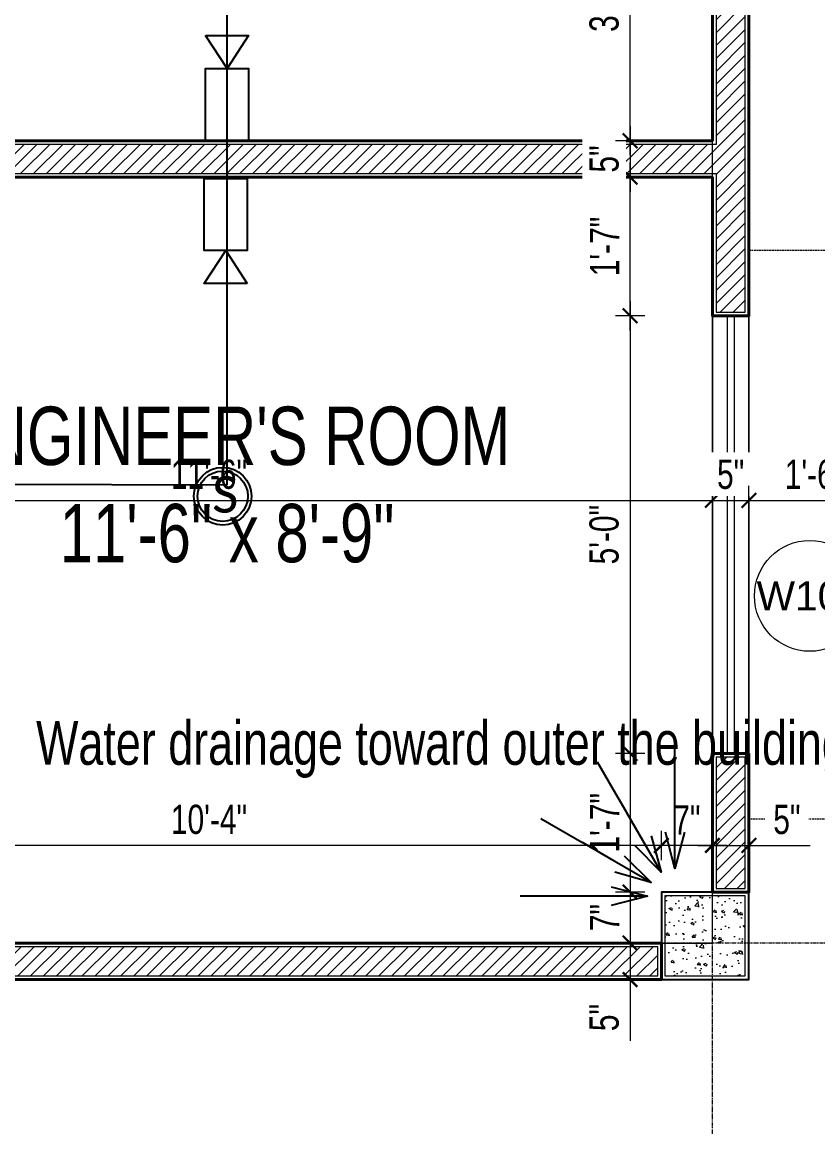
# Model space of a CAD drawing. Header units: inches. Extents: x 735 to 7643, y 526 to 1733.
# Drawn here: x 6969.6 to 7078.7, y 952.9 to 1105.3 of the extents above; entities that cross this region are included whole.
import ezdxf
from ezdxf.enums import TextEntityAlignment as Align

# ---------------------------------------------------------------- set-up
doc = ezdxf.new("R2010")
doc.units = ezdxf.units.IN
doc.header["$MEASUREMENT"] = 0
doc.linetypes.add('DASH', pattern=[0.35, 0.25, -0.1])
doc.linetypes.add('PHANTOMX2', pattern=[5, 2.5, -0.5, 0.5, -0.5, 0.5, -0.5])
for name, color, linetype in [('COLLUM', 1, 'Continuous'), ('FREE-TEXT', 7, 'Continuous'), ('horn & strobe', 1, 'Continuous'), ('smoke detector', 1, 'Continuous'), ('zone wiring', 5, 'Continuous')]:
    doc.layers.add(name, color=color, linetype=linetype)
for name, color, linetype, lineweight in [('dim-8', 18, 'Continuous', 15), ('Dimension', 22, 'Continuous', 13), ('Glass', 5, 'Continuous', 9), ('grid', 9, 'Continuous', 13), ('HACTH', 8, 'Continuous', 9), ('I-DOOR-IDEN-N', 7, 'Continuous', 15), ('Parapet', 6, 'Continuous', 15), ('Plaster Line', 5, 'Continuous', 15), ('R_Marker', 4, 'Continuous', 13), ('Sunshed', 5, 'Continuous', 15), ('Text-02', 253, 'Continuous', 15), ('wall 05', 3, 'Continuous', 40), ('WINDOW', 140, 'Continuous', 9)]:
    doc.layers.add(name, color=color, linetype=linetype, lineweight=lineweight)
doc.styles.add('Arial', font='arial.ttf')
doc.styles.get("Standard").update_dxf_attribs({"font": 'isocp3.shx'})
doc.styles.add('Swiss721', font='swisscl.ttf')
doc.dimstyles.new('dim-12', dxfattribs={"dimtxt": 10, "dimasz": 3, "dimexe": 3, "dimexo": 3, "dimgap": 0.09, "dimtad": 0, "dimdec": 0, "dimzin": 3, "dimdsep": 46, "dimlunit": 4, "dimtxsty": 'Standard', "dimblk": 'OBLIQUE', "dimblk1": 'DOT', "dimblk2": 'OBLIQUE', "dimcen": 0.09, "dimaunit": 1, "dimadec": 0, "dimazin": 0, "dimtfac": 0.5, "dimtdec": 0, "dimtix": 1, "dimtmove": 1, "dimatfit": 0, "dimldrblk": 'OBLIQUE', "dimfxl": 1, "dimtvp": 1, "dimtolj": 1, "dimtzin": 0, "dimarcsym": 0})
doc.dimstyles.new('DIM08', dxfattribs={"dimtxt": 8, "dimasz": 4, "dimexe": 4, "dimexo": 0, "dimgap": 3, "dimtad": 1, "dimdec": 1, "dimzin": 3, "dimdsep": 46, "dimlunit": 4, "dimtxsty": 'Swiss721', "dimblk": 'ARCHTICK', "dimcen": 0, "dimdle": 4, "dimclrd": 256, "dimclre": 256, "dimclrt": 256, "dimadec": 0, "dimazin": 0, "dimtfac": 1, "dimtdec": 1, "dimtofl": 0, "dimtmove": 0, "dimatfit": 3, "dimldrblk": 'ARCHTICK', "dimfxl": 4, "dimfxlon": 1, "dimtfill": 1, "dimtolj": 1, "dimtzin": 0, "dimlwd": 9, "dimlwe": 9, "dimarcsym": 0})
pattern_1 = [(45, (-133166.8189, -170516.1327), (-0.8838834765, 0.8838834765), [])]

# ---------------------------------------------------------------- blocks, each defined once
blk = doc.blocks.new('_ArchTick')
at = {"color": 0, "linetype": 'ByBlock', "const_width": 0.15}
blk.add_lwpolyline([(-0.5, -0.5), (0.5, 0.5)], dxfattribs=at)
blk = doc.blocks.new('*D296')
at = {"layer": 'Defpoints', "color": 0, "transparency": 16777216}
for p in [(7064.23, 1065.08), (7052.95, 1005.08), (7064.23, 1005.08)]:
    blk.add_point(p, dxfattribs=at)
at = {"layer": 'Dimension', "lineweight": 9, "transparency": 16777216}
for p, q in [((7052.95, 1067.08), (7052.95, 1003.08)), ((7054.95, 1065.08), (7050.95, 1065.08)), ((7054.95, 1005.08), (7050.95, 1005.08))]:
    blk.add_line(p, q, dxfattribs=at)
at = {"layer": 'Dimension', "lineweight": 9, "transparency": 16777216, "xscale": 2, "yscale": 2, "zscale": 2}
for p, rotation in [((7052.95, 1065.08), 90), ((7052.95, 1005.08), 270)]:
    blk.add_blockref('_ArchTick', p, dxfattribs=dict(at, rotation=rotation))
at = {"layer": 'Dimension', "transparency": 16777216, "insert": (7049.4, 1035.08), "char_height": 4, "attachment_point": 5, "rotation": 90, "style": 'Swiss721', "bg_fill": 3, "box_fill_scale": 1.25, "bg_fill_color": 256, "bg_fill_true_color": 13158600, "bg_fill_transparency": 0}
blk.add_mtext('\\A1;5\'-0"', dxfattribs=at)
blk = doc.blocks.new('*D297')
at = {"layer": 'Defpoints', "color": 0, "transparency": 16777216}
for p in [(7064.23, 1005.08), (7052.95, 986.08), (7062.28, 986.08)]:
    blk.add_point(p, dxfattribs=at)
at = {"layer": 'Dimension', "lineweight": 9, "transparency": 16777216}
for p, q in [((7052.95, 1007.08), (7052.95, 984.08)), ((7054.95, 1005.08), (7050.95, 1005.08)), ((7054.95, 986.08), (7050.95, 986.08))]:
    blk.add_line(p, q, dxfattribs=at)
at = {"layer": 'Dimension', "lineweight": 9, "transparency": 16777216, "xscale": 2, "yscale": 2, "zscale": 2}
for p, rotation in [((7052.95, 1005.08), 90), ((7052.95, 986.08), 270)]:
    blk.add_blockref('_ArchTick', p, dxfattribs=dict(at, rotation=rotation))
at = {"layer": 'Dimension', "transparency": 16777216, "insert": (7049.45, 995.58), "char_height": 4, "attachment_point": 5, "rotation": 90, "style": 'Swiss721', "bg_fill": 3, "box_fill_scale": 1.25, "bg_fill_color": 256, "bg_fill_true_color": 13158600, "bg_fill_transparency": 0}
blk.add_mtext('\\A1;1\'-7"', dxfattribs=at)
blk = doc.blocks.new('*D298')
at = {"layer": 'Defpoints', "color": 0, "transparency": 16777216}
for p in [(7062.28, 986.08), (7057.23, 979.08)]:
    blk.add_point(p, dxfattribs=at)
at = {"layer": 'Dimension', "lineweight": 9, "transparency": 16777216}
for p, q in [((7052.95, 988.08), (7052.95, 977.08)), ((7054.95, 986.08), (7050.95, 986.08)), ((7054.95, 979.08), (7050.95, 979.08))]:
    blk.add_line(p, q, dxfattribs=at)
at = {"layer": 'Dimension', "lineweight": 9, "transparency": 16777216, "xscale": 2, "yscale": 2, "zscale": 2}
for p, rotation in [((7052.95, 986.08), 90), ((7052.95, 979.08), 270)]:
    blk.add_blockref('_ArchTick', p, dxfattribs=dict(at, rotation=rotation))
at = {"layer": 'Dimension', "transparency": 16777216, "insert": (7049.45, 982.58), "char_height": 4, "attachment_point": 5, "rotation": 90, "style": 'Swiss721', "bg_fill": 3, "box_fill_scale": 1.25, "bg_fill_color": 256, "bg_fill_true_color": 13158600, "bg_fill_transparency": 0}
blk.add_mtext('\\A1;7"', dxfattribs=at)
at = {"layer": 'Defpoints', "color": 0, "transparency": 16777216}
blk.add_point((7052.95, 979.08), dxfattribs=at)
blk = doc.blocks.new('*D299')
at = {"layer": 'Defpoints', "color": 0, "transparency": 16777216}
for p in [(7057.23, 979.08), (7052.95, 974.08), (7058.62, 974.08)]:
    blk.add_point(p, dxfattribs=at)
at = {"layer": 'Dimension', "lineweight": 9, "transparency": 16777216}
for p, q in [((7052.95, 981.08), (7052.95, 974.08)), ((7054.95, 979.08), (7050.95, 979.08)), ((7054.95, 974.08), (7050.95, 974.08)), ((7052.95, 974.08), (7052.95, 965.67))]:
    blk.add_line(p, q, dxfattribs=at)
at = {"layer": 'Dimension', "lineweight": 9, "transparency": 16777216, "xscale": 2, "yscale": 2, "zscale": 2}
for p, rotation in [((7052.95, 979.08), 90), ((7052.95, 974.08), 270)]:
    blk.add_blockref('_ArchTick', p, dxfattribs=dict(at, rotation=rotation))
at = {"layer": 'Dimension', "transparency": 16777216, "insert": (7049.41, 968.88), "char_height": 4, "attachment_point": 5, "rotation": 90, "style": 'Swiss721', "bg_fill": 3, "box_fill_scale": 1.25, "bg_fill_color": 256, "bg_fill_true_color": 13158600, "bg_fill_transparency": 0}
blk.add_mtext('\\A1;5"', dxfattribs=at)
blk = doc.blocks.new('*D309')
at = {"layer": 'Defpoints', "color": 0, "transparency": 16777216}
for p in [(7069.23, 992.47), (7064.23, 986.08), (7069.23, 986.08)]:
    blk.add_point(p, dxfattribs=at)
at = {"layer": 'Dimension', "lineweight": 9, "transparency": 16777216}
for p, q in [((7064.23, 990.47), (7064.23, 994.47)), ((7069.23, 990.47), (7069.23, 994.47)), ((7062.23, 992.47), (7069.23, 992.47)), ((7069.23, 992.47), (7077.65, 992.47))]:
    blk.add_line(p, q, dxfattribs=at)
at = {"layer": 'Dimension', "lineweight": 9, "transparency": 16777216, "xscale": 2, "yscale": 2, "zscale": 2, "rotation": 180}
blk.add_blockref('_ArchTick', (7064.23, 992.47), dxfattribs=at)
at = {"layer": 'Dimension', "lineweight": 9, "transparency": 16777216, "xscale": 2, "yscale": 2, "zscale": 2}
blk.add_blockref('_ArchTick', (7069.23, 992.47), dxfattribs=at)
at = {"layer": 'Dimension', "transparency": 16777216, "insert": (7074.44, 996.01), "char_height": 4, "attachment_point": 5, "style": 'Swiss721', "bg_fill": 3, "box_fill_scale": 1.25, "bg_fill_color": 256, "bg_fill_true_color": 13158600, "bg_fill_transparency": 0}
blk.add_mtext('\\A1;5"', dxfattribs=at)
blk = doc.blocks.new('*D310')
at = {"layer": 'Defpoints', "color": 0, "transparency": 16777216}
for p in [(7057.23, 986.08), (7064.23, 986.08)]:
    blk.add_point(p, dxfattribs=at)
at = {"layer": 'Dimension', "lineweight": 9, "transparency": 16777216}
for p, q in [((7057.23, 990.47), (7057.23, 994.47)), ((7064.23, 990.47), (7064.23, 994.47)), ((7066.23, 992.47), (7055.23, 992.47))]:
    blk.add_line(p, q, dxfattribs=at)
at = {"layer": 'Dimension', "lineweight": 9, "transparency": 16777216, "xscale": 2, "yscale": 2, "zscale": 2, "rotation": 180}
blk.add_blockref('_ArchTick', (7057.23, 992.47), dxfattribs=at)
at = {"layer": 'Dimension', "lineweight": 9, "transparency": 16777216, "xscale": 2, "yscale": 2, "zscale": 2}
blk.add_blockref('_ArchTick', (7064.23, 992.47), dxfattribs=at)
at = {"layer": 'Dimension', "transparency": 16777216, "insert": (7060.73, 995.97), "char_height": 4, "attachment_point": 5, "style": 'Swiss721', "bg_fill": 3, "box_fill_scale": 1.25, "bg_fill_color": 256, "bg_fill_true_color": 13158600, "bg_fill_transparency": 0}
blk.add_mtext('\\A1;7"', dxfattribs=at)
at = {"layer": 'Defpoints', "color": 0, "transparency": 16777216}
blk.add_point((7057.23, 992.47), dxfattribs=at)
blk = doc.blocks.new('*D311')
at = {"layer": 'Defpoints', "color": 0, "transparency": 16777216}
for p in [(6933.23, 992.47), (6933.23, 986.08), (7057.23, 986.08)]:
    blk.add_point(p, dxfattribs=at)
at = {"layer": 'Dimension', "lineweight": 9, "transparency": 16777216}
for p, q in [((6933.23, 990.47), (6933.23, 994.47)), ((7057.23, 990.47), (7057.23, 994.47)), ((7059.23, 992.47), (6931.23, 992.47))]:
    blk.add_line(p, q, dxfattribs=at)
at = {"layer": 'Dimension', "lineweight": 9, "transparency": 16777216, "xscale": 2, "yscale": 2, "zscale": 2, "rotation": 180}
blk.add_blockref('_ArchTick', (6933.23, 992.47), dxfattribs=at)
at = {"layer": 'Dimension', "lineweight": 9, "transparency": 16777216, "xscale": 2, "yscale": 2, "zscale": 2}
blk.add_blockref('_ArchTick', (7057.23, 992.47), dxfattribs=at)
at = {"layer": 'Dimension', "transparency": 16777216, "insert": (6995.23, 996.02), "char_height": 4, "attachment_point": 5, "style": 'Swiss721', "bg_fill": 3, "box_fill_scale": 1.25, "bg_fill_color": 256, "bg_fill_true_color": 13158600, "bg_fill_transparency": 0}
blk.add_mtext('\\A1;10\'-4"', dxfattribs=at)
blk = doc.blocks.new('_Dot')
at = {"color": 0, "linetype": 'ByBlock', "lineweight": -2}
blk.add_line((-0.5, 0), (-1, 0), dxfattribs=at)
at = {"color": 0, "linetype": 'ByBlock', "const_width": 0.5}
blk.add_lwpolyline([(-0.25, 0, 1), (0.25, 0, 1)], format="xyb", close=True, dxfattribs=at)
blk = doc.blocks.new('_OBLIQUE')
at = {"color": 0, "linetype": 'ByBlock'}
blk.add_line((-0.5, -0.5), (0.5, 0.5), dxfattribs=at)
blk = doc.blocks.new('*D344')
at = {"layer": 'Defpoints', "color": 0, "transparency": 16777216}
for p in [(7064.23, 1039.78), (7064.23, 1036.63), (6926.23, 1031.99)]:
    blk.add_point(p, dxfattribs=at)
at = {"layer": 'Dimension', "lineweight": 9, "transparency": 16777216}
for p, q in [((6926.23, 1037.78), (6926.23, 1041.78)), ((7064.23, 1037.78), (7064.23, 1041.78)), ((6924.23, 1039.78), (7066.23, 1039.78))]:
    blk.add_line(p, q, dxfattribs=at)
at = {"layer": 'Dimension', "lineweight": 9, "transparency": 16777216, "xscale": 2, "yscale": 2, "zscale": 2, "rotation": 180}
blk.add_blockref('_ArchTick', (6926.23, 1039.78), dxfattribs=at)
at = {"layer": 'Dimension', "lineweight": 9, "transparency": 16777216, "xscale": 2, "yscale": 2, "zscale": 2}
blk.add_blockref('_ArchTick', (7064.23, 1039.78), dxfattribs=at)
at = {"layer": 'Dimension', "transparency": 16777216, "insert": (6995.23, 1043.33), "char_height": 4, "attachment_point": 5, "style": 'Swiss721', "bg_fill": 3, "box_fill_scale": 1.25, "bg_fill_color": 256, "bg_fill_true_color": 13158600, "bg_fill_transparency": 0}
blk.add_mtext('\\A1;11\'-6"', dxfattribs=at)
blk = doc.blocks.new('*D345')
at = {"layer": 'Defpoints', "color": 0, "transparency": 16777216}
for p in [(7064.23, 1036.63), (7069.23, 1036.63)]:
    blk.add_point(p, dxfattribs=at)
at = {"layer": 'Dimension', "lineweight": 9, "transparency": 16777216}
for p, q in [((7064.23, 1037.78), (7064.23, 1041.78)), ((7069.23, 1037.78), (7069.23, 1041.78)), ((7062.23, 1039.78), (7071.23, 1039.78))]:
    blk.add_line(p, q, dxfattribs=at)
at = {"layer": 'Dimension', "lineweight": 9, "transparency": 16777216, "xscale": 2, "yscale": 2, "zscale": 2, "rotation": 180}
blk.add_blockref('_ArchTick', (7064.23, 1039.78), dxfattribs=at)
at = {"layer": 'Dimension', "lineweight": 9, "transparency": 16777216, "xscale": 2, "yscale": 2, "zscale": 2}
blk.add_blockref('_ArchTick', (7069.23, 1039.78), dxfattribs=at)
at = {"layer": 'Dimension', "transparency": 16777216, "insert": (7066.73, 1043.33), "char_height": 4, "attachment_point": 5, "style": 'Swiss721', "bg_fill": 3, "box_fill_scale": 1.25, "bg_fill_color": 256, "bg_fill_true_color": 13158600, "bg_fill_transparency": 0}
blk.add_mtext('\\A1;5"', dxfattribs=at)
at = {"layer": 'Defpoints', "color": 0, "transparency": 16777216}
blk.add_point((7069.23, 1039.78), dxfattribs=at)
blk = doc.blocks.new('*D346')
at = {"layer": 'Defpoints', "color": 0, "transparency": 16777216}
for p in [(7087.23, 1039.78), (7069.23, 1036.63), (7087.23, 1033.59)]:
    blk.add_point(p, dxfattribs=at)
at = {"layer": 'Dimension', "lineweight": 9, "transparency": 16777216}
for p, q in [((7069.23, 1037.78), (7069.23, 1041.78)), ((7087.23, 1037.78), (7087.23, 1041.78)), ((7067.23, 1039.78), (7089.23, 1039.78))]:
    blk.add_line(p, q, dxfattribs=at)
at = {"layer": 'Dimension', "lineweight": 9, "transparency": 16777216, "xscale": 2, "yscale": 2, "zscale": 2, "rotation": 180}
blk.add_blockref('_ArchTick', (7069.23, 1039.78), dxfattribs=at)
at = {"layer": 'Dimension', "lineweight": 9, "transparency": 16777216, "xscale": 2, "yscale": 2, "zscale": 2}
blk.add_blockref('_ArchTick', (7087.23, 1039.78), dxfattribs=at)
at = {"layer": 'Dimension', "transparency": 16777216, "insert": (7078.23, 1043.33), "char_height": 4, "attachment_point": 5, "style": 'Swiss721', "bg_fill": 3, "box_fill_scale": 1.25, "bg_fill_color": 256, "bg_fill_true_color": 13158600, "bg_fill_transparency": 0}
blk.add_mtext('\\A1;1\'-6"', dxfattribs=at)
blk = doc.blocks.new('*D357')
at = {"layer": 'Defpoints', "color": 0, "transparency": 16777216}
for p in [(7052.95, 1084.08), (7064.23, 1084.08), (7064.23, 1065.08)]:
    blk.add_point(p, dxfattribs=at)
at = {"layer": 'Dimension', "lineweight": 9, "transparency": 16777216}
for p, q in [((7052.95, 1063.08), (7052.95, 1086.08)), ((7054.95, 1084.08), (7050.95, 1084.08)), ((7054.95, 1065.08), (7050.95, 1065.08))]:
    blk.add_line(p, q, dxfattribs=at)
at = {"layer": 'Dimension', "lineweight": 9, "transparency": 16777216, "xscale": 2, "yscale": 2, "zscale": 2}
for p, rotation in [((7052.95, 1084.08), 90), ((7052.95, 1065.08), 270)]:
    blk.add_blockref('_ArchTick', p, dxfattribs=dict(at, rotation=rotation))
at = {"layer": 'Dimension', "transparency": 16777216, "insert": (7049.45, 1074.58), "char_height": 4, "attachment_point": 5, "rotation": 90, "style": 'Swiss721', "bg_fill": 3, "box_fill_scale": 1.25, "bg_fill_color": 256, "bg_fill_true_color": 13158600, "bg_fill_transparency": 0}
blk.add_mtext('\\A1;1\'-7"', dxfattribs=at)
blk = doc.blocks.new('*D358')
at = {"layer": 'Defpoints', "color": 0, "transparency": 16777216}
for p in [(7064.23, 1089.08), (7064.23, 1084.08)]:
    blk.add_point(p, dxfattribs=at)
at = {"layer": 'Dimension', "lineweight": 9, "transparency": 16777216}
for p, q in [((7052.95, 1091.08), (7052.95, 1082.08)), ((7054.95, 1089.08), (7050.95, 1089.08)), ((7054.95, 1084.08), (7050.95, 1084.08))]:
    blk.add_line(p, q, dxfattribs=at)
at = {"layer": 'Dimension', "lineweight": 9, "transparency": 16777216, "xscale": 2, "yscale": 2, "zscale": 2}
for p, rotation in [((7052.95, 1089.08), 90), ((7052.95, 1084.08), 270)]:
    blk.add_blockref('_ArchTick', p, dxfattribs=dict(at, rotation=rotation))
at = {"layer": 'Dimension', "transparency": 16777216, "insert": (7049.41, 1086.58), "char_height": 4, "attachment_point": 5, "rotation": 90, "style": 'Swiss721', "bg_fill": 3, "box_fill_scale": 1.25, "bg_fill_color": 256, "bg_fill_true_color": 13158600, "bg_fill_transparency": 0}
blk.add_mtext('\\A1;5"', dxfattribs=at)
at = {"layer": 'Defpoints', "color": 0, "transparency": 16777216}
blk.add_point((7052.95, 1084.08), dxfattribs=at)
blk = doc.blocks.new('*D359')
at = {"layer": 'Defpoints', "color": 0, "transparency": 16777216}
for p in [(7052.95, 1127.08), (7064.23, 1127.08), (7064.23, 1089.08)]:
    blk.add_point(p, dxfattribs=at)
at = {"layer": 'Dimension', "lineweight": 9, "transparency": 16777216}
for p, q in [((7052.95, 1087.08), (7052.95, 1129.08)), ((7054.95, 1127.08), (7050.95, 1127.08)), ((7054.95, 1089.08), (7050.95, 1089.08))]:
    blk.add_line(p, q, dxfattribs=at)
at = {"layer": 'Dimension', "lineweight": 9, "transparency": 16777216, "xscale": 2, "yscale": 2, "zscale": 2}
for p, rotation in [((7052.95, 1127.08), 90), ((7052.95, 1089.08), 270)]:
    blk.add_blockref('_ArchTick', p, dxfattribs=dict(at, rotation=rotation))
at = {"layer": 'Dimension', "transparency": 16777216, "insert": (7049.4, 1108.08), "char_height": 4, "attachment_point": 5, "rotation": 90, "style": 'Swiss721', "bg_fill": 3, "box_fill_scale": 1.25, "bg_fill_color": 256, "bg_fill_true_color": 13158600, "bg_fill_transparency": 0}
blk.add_mtext('\\A1;3\'-2"', dxfattribs=at)
blk = doc.blocks.new('wall&door')
at = {"color": 0, "linetype": 'ByBlock', "lineweight": -2}
blk.add_circle((0, 0), 3.039, dxfattribs=at)
at = {"color": 0, "linetype": 'ByBlock', "lineweight": -2, "ltscale": 25.4, "style": 'Arial'}
blk.add_attdef('PT1', text='', height=1.6, dxfattribs=at).set_placement((0, 0), align=Align.MIDDLE_CENTER)
blk = doc.blocks.new('horn with strobe')
at = {"layer": 'horn & strobe', "color": 1}
for points in [[(-391.02, 4158.6), (-381.13, 4158.6), (-381.13, 4152.71), (-391.02, 4152.71)], [(-376.59, 4158.6), (-376.59, 4152.71), (-381.13, 4155.65)]]:
    blk.add_lwpolyline(points, close=True, dxfattribs=at)
blk = doc.blocks.new('smoke detector')
at = {"layer": 'smoke detector'}
for radius in [3.95, 3.45]:
    blk.add_circle((331.62, 4109.64), radius, dxfattribs=at)
at = {"layer": 'smoke detector', "insert": (330.17, 4112.38), "char_height": 5, "attachment_point": 1}
blk.add_mtext_dynamic_manual_height_columns('{\\fCalibri|b0|i0|c0|p34;S}', width=5, gutter_width=1, heights=[0], dxfattribs=at)

msp = doc.modelspace()

# ---------------------------------------------------------------- hatches: boundary and pattern name
at = {"layer": 'HACTH', "lineweight": 0}
h = msp.add_hatch(dxfattribs=at)
h.set_pattern_fill('ANSI31', color=256, scale=10, style=0)
h.set_pattern_definition(pattern_1)
h.paths.add_polyline_path([(6921.73, 986.58), (6925.73, 986.58), (6925.73, 1043.58), (6921.73, 1043.58)])
h.paths.add_polyline_path([(7068.73, 1126.58), (7064.73, 1126.58), (7064.73, 1088.58), (6925.73, 1088.58), (6925.73, 1126.58), (6921.73, 1126.58), (6921.73, 1084.58), (7064.73, 1084.58), (7064.73, 1065.58), (7068.73, 1065.58), (7068.73, 1075.58)])
h = msp.add_hatch(dxfattribs=at)
h.set_pattern_fill('ANSI31', color=256, scale=10, style=0)
h.set_pattern_definition(pattern_1)
h.paths.add_polyline_path([(6933.73, 978.58), (6933.73, 974.58), (7056.73, 974.58), (7056.73, 978.58)])
h.paths.add_polyline_path([(7064.73, 986.58), (7068.73, 986.58), (7068.73, 1004.58), (7064.73, 1004.58)])
h = msp.add_hatch(dxfattribs=at)
h.set_pattern_fill('AR-CONC', color=256, scale=0.5, style=0)
h.set_pattern_definition([(50, (-128527.9797, -171560.2456), (3.586300913, -0.313760675), [0.375, -4.125]), (355, (-128527.9797, -171560.2456), (-0.69375667, 3.76096067), [0.3, -3.3]), (100.4514, (-128527.681, -171560.2717), (2.89254691, 3.44719771), [0.31870095, -3.50571056]), (46.1842, (-128527.9797, -171559.2456), (5.33620524, -0.82759507), [0.5625, -6.1875]), (96.6356, (-128527.535, -171559.3145), (4.67331353, 4.87058935), [0.47805144, -5.258565]), (351.1842, (-128527.9797, -171559.2456), (4.67330973, 4.870593), [0.45, -4.95]), (21, (-128527.4797, -171559.4956), (2.98453526, -2.013094453), [0.375, -4.125]), (326, (-128527.4797, -171559.4956), (1.21657666, 3.625750225), [0.3, -3.3]), (71.4514, (-128527.231, -171559.6633), (4.201113143, 1.612652484), [0.31870095, -3.50571056]), (37.5, (-128527.9797, -171560.2456), (0.0607992766, 1.664469269), [0, -3.26, 0, -3.35, 0, -3.3125]), (7.5, (-128527.9797, -171560.2456), (1.315347687, 1.97205856), [0, -1.91, 0, -3.185, 0, -1.2625]), (327.5, (-128529.0947, -171560.2456), (2.669112181, -0.112774359), [0, -1.25, 0, -3.9, 0, -5.175]), (317.5, (-128529.5947, -171560.2456), (2.915930847, 0.500524912), [0, -1.625, 0, -2.59, 0, -3.675])])
h.paths.add_polyline_path([(7057.73, 974.58), (7068.73, 974.58), (7068.73, 985.58), (7057.73, 985.58)])

# ---------------------------------------------------------------- linework, layer by layer
at = {"layer": 'COLLUM', "linetype": 'Continuous', "ltscale": 10}
msp.add_lwpolyline([(7057.23, 974.08), (7069.23, 974.08), (7069.23, 986.08), (7057.23, 986.08)], close=True, dxfattribs=at)
at = {"layer": 'Glass'}
for points in [[(7066.23, 1065.08), (7066.23, 1005.08)], [(7067.23, 1065.08), (7067.23, 1005.08)]]:
    msp.add_lwpolyline(points, dxfattribs=at)
at = {"layer": 'grid', "linetype": 'PHANTOMX2', "ltscale": 0.2}
for points in [[(7064.23, 955.14), (7064.23, 1392.03)], [(7064.23, 952.94), (7064.23, 1015.08)], [(7114.46, 979.08), (6238.65, 979.08)]]:
    msp.add_lwpolyline(points, dxfattribs=at)
at = {"layer": 'Plaster Line'}
for points in [[(7068.73, 1004.58), (7064.73, 1004.58), (7064.73, 986.58), (7068.73, 986.58)], [(7057.73, 974.58), (7068.73, 974.58), (7068.73, 985.58), (7057.73, 985.58)], [(7056.73, 978.58), (6933.73, 978.58), (6933.73, 974.58), (7056.73, 974.58)]]:
    msp.add_lwpolyline(points, close=True, dxfattribs=at)
at = {"layer": 'Sunshed', "linetype": 'DASH'}
msp.add_lwpolyline([(7069.23, 1065.08), (7069.23, 1074.08), (7087.23, 1074.08), (7087.23, 996.08), (7087.23, 996.08), (7069.23, 996.08), (7069.23, 1005.08)], dxfattribs=at)
at = {"layer": 'wall 05'}
for points in [[(7069.23, 1005.08), (7064.23, 1005.08), (7064.23, 986.08), (7069.23, 986.08)], [(7057.23, 979.08), (6933.23, 979.08), (6933.23, 974.08), (7057.23, 974.08)]]:
    msp.add_lwpolyline(points, close=True, dxfattribs=at)
at = {"layer": 'WINDOW', "linetype": 'Continuous', "ltscale": 10}
for points in [[(7064.23, 1065.08), (7064.23, 1005.08)], [(7069.23, 1065.08), (7069.23, 1005.08)]]:
    msp.add_lwpolyline(points, dxfattribs=at)

# ---------------------------------------------------------------- block references
at = {"layer": 'FREE-TEXT'}
for p, rotation in [((11153.36, 1480.11), 89.99999999999999), ((2841.87, 692.9), 270)]:
    msp.add_blockref('horn with strobe', p, dxfattribs=dict(at, rotation=rotation))

# ---------------------------------------------------------------- next in the draw order: dimensions: what is measured, and where the dimension line sits
at = {"layer": 'Dimension'}
dim = msp.add_linear_dim(base=(7052.95, 1005.08), p1=(7064.23, 1065.08), p2=(7064.23, 1005.08), angle=90, dimstyle='DIM08', override={"dimscale": 0.5, "dimarcsym": 2}, dxfattribs=at)
dim.commit()
dim.dimension.update_dxf_attribs({"geometry": '*D296', "text_midpoint": (7049.4, 1035.08)})

# ---------------------------------------------------------------- next in the draw order: linework, layer by layer
at = {"layer": 'Plaster Line'}
msp.add_lwpolyline([(7068.73, 1075.58), (7068.73, 1126.58), (7064.73, 1126.58), (7064.73, 1088.58), (6925.73, 1088.58), (6925.73, 1126.58), (6921.73, 1126.58), (6921.73, 1084.58), (7064.73, 1084.58), (7064.73, 1065.58), (7068.73, 1065.58), (7068.73, 1075.58)], dxfattribs=at)
at = {"layer": 'wall 05'}
msp.add_lwpolyline([(7069.23, 1075.08), (7069.23, 1065.08), (7064.23, 1065.08), (7064.23, 1084.08), (6921.23, 1084.08), (6921.23, 1127.08), (6926.23, 1127.08), (6926.23, 1089.08), (7064.23, 1089.08), (7064.23, 1127.08), (7069.23, 1127.08), (7069.23, 1075.08), (7069.23, 1075.08)], dxfattribs=at)

# ---------------------------------------------------------------- next in the draw order: dimensions: what is measured, and where the dimension line sits
at = {"layer": 'Dimension'}
dim = msp.add_linear_dim(base=(7052.95, 986.08), p1=(7064.23, 1005.08), p2=(7062.28, 986.08), angle=90, dimstyle='DIM08', override={"dimscale": 0.5, "dimarcsym": 2}, dxfattribs=at)
dim.commit()
dim.dimension.update_dxf_attribs({"geometry": '*D297', "text_midpoint": (7049.45, 995.58)})

# ---------------------------------------------------------------- next in the draw order: texts
at = {"layer": 'Text-02', "insert": (6971.53, 1009.53), "char_height": 6, "width": 147.7295, "attachment_point": 1, "style": 'Swiss721'}
msp.add_mtext('Water drainage toward outer the building', dxfattribs=at)

# ---------------------------------------------------------------- next in the draw order: dimensions: what is measured, and where the dimension line sits
at = {"layer": 'Dimension'}
dim = msp.add_linear_dim(base=(7052.95, 979.08), p1=(7062.28, 986.08), p2=(7057.23, 979.08), angle=90, dimstyle='DIM08', override={"dimscale": 0.5, "dimarcsym": 2}, dxfattribs=at)
dim.commit()
dim.dimension.update_dxf_attribs({"geometry": '*D298', "text_midpoint": (7049.45, 982.58)})

# ---------------------------------------------------------------- next in the draw order: dimensions: what is measured, and where the dimension line sits
dim = msp.add_linear_dim(base=(7069.23, 992.47), p1=(7064.23, 986.08), p2=(7069.23, 986.08), dimstyle='DIM08', override={"dimscale": 0.5, "dimarcsym": 2}, dxfattribs=at)
dim.commit()
dim.dimension.update_dxf_attribs({"geometry": '*D309', "text_midpoint": (7074.44, 996.01)})
dim = msp.add_linear_dim(base=(7052.95, 974.08), p1=(7057.23, 979.08), p2=(7058.62, 974.08), angle=90, dimstyle='DIM08', override={"dimscale": 0.5, "dimarcsym": 2}, dxfattribs=at)
dim.commit()
dim.dimension.update_dxf_attribs({"geometry": '*D299', "text_midpoint": (7049.41, 968.88)})

# ---------------------------------------------------------------- next in the draw order: dimensions: what is measured, and where the dimension line sits
dim = msp.add_linear_dim(base=(7057.23, 992.47), p1=(7064.23, 986.08), p2=(7057.23, 986.08), dimstyle='DIM08', override={"dimscale": 0.5, "dimarcsym": 2}, dxfattribs=at)
dim.commit()
dim.dimension.update_dxf_attribs({"geometry": '*D310', "text_midpoint": (7060.73, 995.97)})

# ---------------------------------------------------------------- next in the draw order: dimensions: what is measured, and where the dimension line sits
dim = msp.add_linear_dim(base=(6933.23, 992.47), p1=(7057.23, 986.08), p2=(6933.23, 986.08), dimstyle='DIM08', override={"dimscale": 0.5, "dimarcsym": 2}, dxfattribs=at)
dim.commit()
dim.dimension.update_dxf_attribs({"geometry": '*D311', "text_midpoint": (6995.23, 996.02)})

# ---------------------------------------------------------------- next in the draw order: linework, layer by layer
at = {"layer": 'Parapet'}
for points in [[(6261.23, 974.08), (7069.23, 974.08), (7069.23, 1367.08), (6982.23, 1367.08), (6982.23, 1302.08), (6261.23, 1302.08)], [(6266.23, 979.08), (7064.23, 979.08), (7064.23, 1362.08), (6987.23, 1362.08), (6987.23, 1297.08), (6266.23, 1297.08)]]:
    msp.add_lwpolyline(points, close=True, dxfattribs=at)

# ---------------------------------------------------------------- next in the draw order: leaders
at = {"layer": 'R_Marker'}
for points in [[(7059.1, 989.3), (7059.1, 1006.75)], [(7057.21, 988.79), (7048.49, 1003.9)], [(7055.83, 987.41), (7040.72, 996.14)], [(7055.33, 985.52), (7037.88, 985.52)]]:
    msp.add_leader(points, dimstyle='dim-12', override={"dimasz": 5, "dimldrblk": 'Open30', "dimfxl": 4}, dxfattribs=at)

# ---------------------------------------------------------------- next in the draw order: dimensions: what is measured, and where the dimension line sits
at = {"layer": 'Dimension'}
for base, p1, p2, angle, picture, middle in [((7052.95, 1084.08), (7064.23, 1065.08), (7064.23, 1084.08), 270, '*D357', (7049.45, 1074.58)), ((7064.23, 1039.78), (6926.23, 1031.99), (7064.23, 1036.63), 180, '*D344', (6995.23, 1043.33))]:
    dim = msp.add_linear_dim(base=base, p1=p1, p2=p2, angle=angle, dimstyle='DIM08', override={"dimscale": 0.5, "dimarcsym": 2}, dxfattribs=at)
    dim.commit()
    dim.dimension.update_dxf_attribs({"geometry": picture, "text_midpoint": middle})

# ---------------------------------------------------------------- next in the draw order: linework, layer by layer
at = {"layer": 'zone wiring', "color": 3}
for p, q in [((6997.71, 1041.9), (6997.71, 1187.87)), ((6896.67, 1042.23), (6997.71, 1041.9))]:
    msp.add_line(p, q, dxfattribs=at)

# ---------------------------------------------------------------- next in the draw order: block references
at = {"layer": 'smoke detector'}
msp.add_blockref('smoke detector', (6665.49, -3069.29), dxfattribs=at)

# ---------------------------------------------------------------- next in the draw order: texts
at = {"layer": 'dim-8', "linetype": 'Continuous', "ltscale": 10, "insert": (6997.71, 1041.9), "char_height": 8, "attachment_point": 5, "style": 'Swiss721'}
msp.add_mtext('\\A1;ENGINEER\'S ROOM\\P11\'-6" x 8\'-9"', dxfattribs=at)

# ---------------------------------------------------------------- next in the draw order: dimensions: what is measured, and where the dimension line sits
at = {"layer": 'Dimension'}
for base, p1, p2, angle, picture, middle in [((7052.95, 1084.08), (7064.23, 1089.08), (7064.23, 1084.08), 90, '*D358', (7052.95, 1086.58)), ((7069.23, 1039.78), (7064.23, 1036.63), (7069.23, 1036.63), 180, '*D345', (7066.73, 1039.78))]:
    dim = msp.add_linear_dim(base=base, p1=p1, p2=p2, angle=angle, dimstyle='DIM08', override={"dimscale": 0.5, "dimarcsym": 2}, dxfattribs=at)
    dim.commit()
    dim.dimension.update_dxf_attribs({"geometry": picture, "text_midpoint": middle, "dimtype": 160})

# ---------------------------------------------------------------- next in the draw order: dimensions: what is measured, and where the dimension line sits
dim = msp.add_linear_dim(base=(7052.95, 1127.08), p1=(7064.23, 1089.08), p2=(7064.23, 1127.08), angle=270, dimstyle='DIM08', override={"dimscale": 0.5, "dimarcsym": 2}, dxfattribs=at)
dim.commit()
dim.dimension.update_dxf_attribs({"geometry": '*D359', "text_midpoint": (7052.95, 1108.08), "dimtype": 160})
dim = msp.add_linear_dim(base=(7087.23, 1039.78), p1=(7069.23, 1036.63), p2=(7087.23, 1033.59), angle=180, dimstyle='DIM08', override={"dimscale": 0.5, "dimarcsym": 2}, dxfattribs=at)
dim.commit()
dim.dimension.update_dxf_attribs({"geometry": '*D346', "text_midpoint": (7078.23, 1043.33)})

# ---------------------------------------------------------------- next in the draw order: block references
at = {"layer": 'I-DOOR-IDEN-N'}
ref = msp.add_blockref('wall&door', (7077.58, 1026.68), dxfattribs=dict(at, xscale=2.5, yscale=2.5, zscale=2.5))
ref.add_attrib('PT1', 'W101', dxfattribs={"layer": '0', "color": 7, "linetype": 'ByBlock', "lineweight": -2, "ltscale": 25.4, "height": 4, "style": 'Arial'}).set_placement((7077.58, 1026.68), align=Align.MIDDLE_CENTER)

doc.saveas('drawing.dxf')
